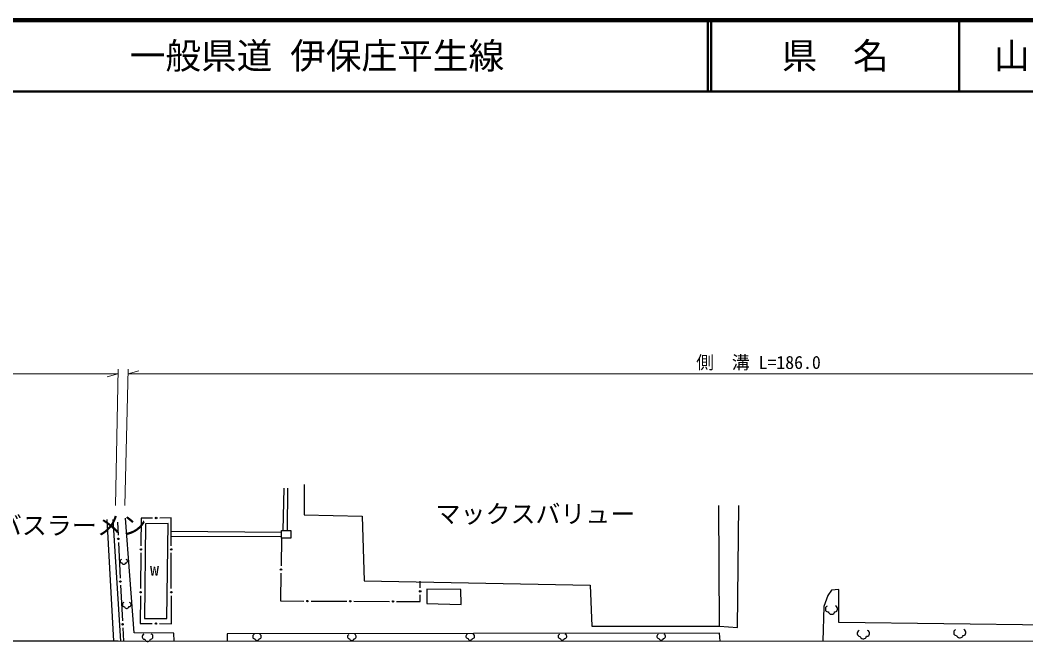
# Model space of a CAD drawing. Units: millimetres, scale not verified. Extents: x 40000 to 680000, y 20000 to 380000.
# Drawn here: x 201375 to 342355, y 292691 to 380000 of the extents above; entities that cross this region are included whole.
import ezdxf
from ezdxf.enums import TextEntityAlignment as Align

# ---------------------------------------------------------------- set-up
doc = ezdxf.new("R2010")
doc.units = ezdxf.units.MM
doc.header["$LTSCALE"] = 1000
for name, color, linetype, lineweight in [('M-BGD', 7, 'Continuous', 25), ('M-STR-HTXT', 7, 'Continuous', 13), ('M-TTL', 2, 'Continuous', 140), ('M-TTL-LINE', 7, 'Continuous', 50)]:
    doc.layers.add(name, color=color, linetype=linetype, lineweight=lineweight)
doc.layers.add('M-TTL-TXT', color=7, linetype='Continuous')
doc.styles.add('ＭＳ ゴシック', font='')
doc.styles.get('ＭＳ ゴシック').set_extended_font_data('MS Gothic')

msp = doc.modelspace()

# ---------------------------------------------------------------- linework, layer by layer
at = {"layer": 'M-BGD'}
for p, q in [((241168, 314918), (241206, 310641)), ((238256, 308442), (238380, 314369)), ((238868, 308442), (238904, 314374)), ((299391, 295013), (299327, 311945)), ((301924, 294861), (302120, 311970)), ((217359, 294108), (216169, 310156)), ((218351, 310176), (218316, 306300)), ((219945, 310190), (218351, 310176)), ((222540, 310213), (220945, 310199)), ((222552, 306298), (222540, 310213)), ((241206, 310641), (249325, 310452)), ((249325, 310452), (249580, 301377)), ((213525, 309996), (214456, 292952)), ((214379, 310004), (215462, 292953)), ((215004, 309621), (215098, 307778)), ((218967, 309396), (218825, 296128)), ((222110, 309424), (218967, 309396)), ((221964, 296108), (222110, 309424)), ((238006, 308166), (222546, 308295)), ((238006, 307556), (222548, 307597)), ((238006, 307383), (237947, 303475)), ((238006, 307383), (238006, 308442)), ((238006, 308442), (239306, 308442)), ((239306, 307383), (238006, 307383)), ((239306, 308442), (239306, 307383)), ((215149, 306779), (215404, 301786)), ((218308, 305300), (218263, 300300)), ((222571, 300298), (222555, 305298)), ((215425, 304266), (215405, 304186)), ((215405, 304186), (215406, 304106)), ((215406, 304106), (215427, 304026)), ((215484, 304347), (215425, 304266)), ((215427, 304026), (215467, 303966)), ((215467, 303966), (215528, 303927)), ((215563, 304387), (215484, 304347)), ((215528, 303927), (215608, 303908)), ((215608, 303908), (215648, 303908)), ((215648, 303908), (215668, 303848)), ((215668, 303848), (215709, 303789)), ((215709, 303789), (215789, 303729)), ((215789, 303729), (215869, 303710)), ((215869, 303710), (215949, 303711)), ((215949, 303711), (216009, 303731)), ((216009, 303731), (216089, 303772)), ((216089, 303772), (216129, 303812)), ((216129, 303812), (216148, 303853)), ((216148, 303853), (216168, 303913)), ((216168, 303913), (216208, 303913)), ((216208, 303913), (216288, 303934)), ((216324, 304354), (216243, 304393)), ((216288, 303934), (216347, 303974)), ((216384, 304275), (216324, 304354)), ((216347, 303974), (216387, 304035)), ((216405, 304195), (216384, 304275)), ((216387, 304035), (216406, 304115)), ((216406, 304115), (216405, 304195)), ((237932, 302475), (237873, 298567)), ((215455, 300787), (215709, 295794)), ((249580, 301377), (281270, 300787)), ((257458, 300414), (257471, 301347)), ((281270, 300787), (281496, 295028)), ((218255, 299300), (218220, 295424)), ((222586, 295383), (222574, 299298)), ((257432, 298481), (257444, 299414)), ((258368, 300232), (258386, 298226)), ((263169, 300189), (258368, 300232)), ((263188, 298095), (263169, 300189)), ((314601, 299347), (314019, 297778)), ((315115, 300096), (314601, 299347)), ((316157, 300180), (315115, 300096)), ((316124, 295563), (316157, 300180)), ((215743, 298195), (215720, 298098)), ((215720, 298098), (215721, 298002)), ((215721, 298002), (215745, 297907)), ((215814, 298291), (215743, 298195)), ((215745, 297907), (215794, 297835)), ((215794, 297835), (215866, 297788)), ((215910, 298340), (215814, 298291)), ((215866, 297788), (215963, 297764)), ((215963, 297764), (216011, 297765)), ((216011, 297765), (216035, 297693)), ((216035, 297693), (216084, 297622)), ((216084, 297622), (216181, 297550)), ((216181, 297550), (216277, 297527)), ((216277, 297527), (216373, 297528)), ((216373, 297528), (216445, 297553)), ((216445, 297553), (216540, 297602)), ((216540, 297602), (216588, 297650)), ((216588, 297650), (216611, 297698)), ((216611, 297698), (216635, 297770)), ((216635, 297770), (216683, 297771)), ((216683, 297771), (216778, 297796)), ((216822, 298300), (216726, 298347)), ((216778, 297796), (216850, 297844)), ((216895, 298205), (216822, 298300)), ((216850, 297844), (216897, 297917)), ((216920, 298109), (216895, 298205)), ((216897, 297917), (216921, 298013)), ((216921, 298013), (216920, 298109)), ((237873, 298567), (241152, 298553)), ((242152, 298548), (247152, 298526)), ((248152, 298522), (253152, 298500)), ((254152, 298496), (257432, 298481)), ((258386, 298226), (263188, 298095)), ((314019, 297778), (313908, 292912)), ((314285, 297649), (314252, 297513)), ((314252, 297513), (314253, 297377)), ((314386, 297786), (314285, 297649)), ((314521, 297855), (314386, 297786)), ((315814, 297799), (315677, 297866)), ((315917, 297664), (315814, 297799)), ((315952, 297528), (315917, 297664)), ((315953, 297392), (315952, 297528)), ((218825, 296128), (221964, 296108)), ((314253, 297377), (314289, 297241)), ((314289, 297241), (314358, 297140)), ((314358, 297140), (314460, 297073)), ((314460, 297073), (314596, 297040)), ((314596, 297040), (314664, 297041)), ((314664, 297041), (314699, 296939)), ((314699, 296939), (314768, 296837)), ((314768, 296837), (314905, 296737)), ((314905, 296737), (315041, 296704)), ((315041, 296704), (315177, 296705)), ((315177, 296705), (315279, 296740)), ((315279, 296740), (315415, 296809)), ((315415, 296809), (315482, 296878)), ((315482, 296878), (315515, 296946)), ((315515, 296946), (315548, 297048)), ((315548, 297048), (315616, 297049)), ((315616, 297049), (315752, 297084)), ((315752, 297084), (315853, 297153)), ((315853, 297153), (315921, 297256)), ((315921, 297256), (315953, 297392)), ((215760, 294795), (215854, 292953)), ((218220, 295424), (219903, 295408)), ((220903, 295399), (222586, 295383)), ((281496, 295028), (299391, 295013)), ((299391, 295013), (301924, 294861)), ((350476, 295124), (316124, 295563)), ((222945, 294070), (217359, 294108)), ((218524, 293738), (218495, 293618)), ((218495, 293618), (218496, 293498)), ((218496, 293498), (218527, 293378)), ((218613, 293859), (218524, 293738)), ((218527, 293378), (218588, 293289)), ((218588, 293289), (218678, 293229)), ((218732, 293920), (218613, 293859)), ((219699, 293209), (219818, 293240)), ((219873, 293870), (219752, 293929)), ((219818, 293240), (219908, 293300)), ((219964, 293751), (219873, 293870)), ((219908, 293300), (219967, 293391)), ((219995, 293631), (219964, 293751)), ((219967, 293391), (219996, 293511)), ((219996, 293511), (219995, 293631)), ((222955, 292950), (222945, 294070)), ((299400, 294053), (230408, 293962)), ((230408, 293962), (230417, 292915)), ((234005, 293705), (233982, 293608)), ((233982, 293608), (233982, 293512)), ((233982, 293512), (234007, 293417)), ((234076, 293801), (234005, 293705)), ((234007, 293417), (234056, 293345)), ((234056, 293345), (234128, 293298)), ((234171, 293850), (234076, 293801)), ((234128, 293298), (234225, 293275)), ((234225, 293275), (234273, 293275)), ((234273, 293275), (234297, 293203)), ((234873, 293208), (234897, 293281)), ((234897, 293281), (234945, 293281)), ((234945, 293281), (235040, 293306)), ((235084, 293810), (234987, 293857)), ((235040, 293306), (235112, 293355)), ((235157, 293715), (235084, 293810)), ((235112, 293355), (235159, 293427)), ((235182, 293619), (235157, 293715)), ((235159, 293427), (235182, 293523)), ((235182, 293523), (235182, 293619)), ((247288, 293697), (247265, 293600)), ((247265, 293600), (247266, 293504)), ((247266, 293504), (247290, 293409)), ((247359, 293793), (247288, 293697)), ((247290, 293409), (247339, 293337)), ((247339, 293337), (247411, 293290)), ((247455, 293842), (247359, 293793)), ((247411, 293290), (247508, 293267)), ((247508, 293267), (247556, 293267)), ((247556, 293267), (247580, 293195)), ((248156, 293200), (248180, 293273)), ((248180, 293273), (248228, 293273)), ((248228, 293273), (248323, 293298)), ((248367, 293802), (248271, 293849)), ((248323, 293298), (248395, 293347)), ((248440, 293707), (248367, 293802)), ((248395, 293347), (248442, 293419)), ((248465, 293611), (248440, 293707)), ((248442, 293419), (248465, 293515)), ((248465, 293515), (248465, 293611)), ((263896, 293738), (263872, 293642)), ((263872, 293642), (263873, 293546)), ((263873, 293546), (263898, 293450)), ((263967, 293835), (263896, 293738)), ((263898, 293450), (263947, 293379)), ((263947, 293379), (264019, 293331)), ((264062, 293884), (263967, 293835)), ((264019, 293331), (264115, 293308)), ((264115, 293308), (264163, 293309)), ((264163, 293309), (264188, 293237)), ((264740, 293194), (264764, 293242)), ((264764, 293242), (264787, 293314)), ((264787, 293314), (264835, 293315)), ((264835, 293315), (264931, 293339)), ((264975, 293844), (264878, 293891)), ((264931, 293339), (265003, 293388)), ((265047, 293749), (264975, 293844)), ((265003, 293388), (265050, 293461)), ((265072, 293653), (265047, 293749)), ((265050, 293461), (265073, 293557)), ((265073, 293557), (265072, 293653)), ((276814, 293738), (276790, 293642)), ((276790, 293642), (276791, 293546)), ((276791, 293546), (276816, 293450)), ((276885, 293835), (276814, 293738)), ((276816, 293450), (276865, 293379)), ((276865, 293379), (276937, 293331)), ((276980, 293884), (276885, 293835)), ((276937, 293331), (277033, 293308)), ((277033, 293308), (277081, 293309)), ((277081, 293309), (277106, 293237)), ((277658, 293194), (277682, 293242)), ((277682, 293242), (277705, 293314)), ((277705, 293314), (277753, 293315)), ((277753, 293315), (277849, 293339)), ((277893, 293844), (277796, 293891)), ((277849, 293339), (277921, 293388)), ((277966, 293749), (277893, 293844)), ((277921, 293388), (277968, 293461)), ((277990, 293653), (277966, 293749)), ((277968, 293461), (277991, 293557)), ((277991, 293557), (277990, 293653)), ((290656, 293740), (290633, 293644)), ((290633, 293644), (290634, 293548)), ((290634, 293548), (290659, 293452)), ((290728, 293837), (290656, 293740)), ((290659, 293452), (290708, 293381)), ((290708, 293381), (290780, 293333)), ((290823, 293886), (290728, 293837)), ((290780, 293333), (290876, 293310)), ((290876, 293310), (290924, 293311)), ((290924, 293311), (290949, 293239)), ((290949, 293239), (290998, 293167)), ((291501, 293196), (291525, 293244)), ((291525, 293244), (291548, 293316)), ((291548, 293316), (291596, 293317)), ((291596, 293317), (291692, 293341)), ((291736, 293846), (291639, 293893)), ((291692, 293341), (291764, 293390)), ((291808, 293751), (291736, 293846)), ((291764, 293390), (291811, 293463)), ((291833, 293655), (291808, 293751)), ((291811, 293463), (291834, 293559)), ((291834, 293559), (291833, 293655)), ((299497, 292920), (299400, 294053)), ((318752, 294215), (318719, 294079)), ((318719, 294079), (318720, 293943)), ((318720, 293943), (318755, 293807)), ((318852, 294352), (318752, 294215)), ((318755, 293807), (318824, 293706)), ((318824, 293706), (318927, 293639)), ((318988, 294421), (318852, 294352)), ((318927, 293639), (319063, 293606)), ((319063, 293606), (319131, 293606)), ((319131, 293606), (319166, 293505)), ((319166, 293505), (319235, 293403)), ((319235, 293403), (319372, 293302)), ((319372, 293302), (319508, 293270)), ((319508, 293270), (319644, 293271)), ((319644, 293271), (319746, 293306)), ((319746, 293306), (319881, 293375)), ((319881, 293375), (319949, 293444)), ((319949, 293444), (319982, 293512)), ((319982, 293512), (320015, 293614)), ((320015, 293614), (320083, 293615)), ((320083, 293615), (320219, 293650)), ((320280, 294365), (320144, 294431)), ((320219, 293650), (320320, 293719)), ((320384, 294230), (320280, 294365)), ((320320, 293719), (320387, 293822)), ((320419, 294094), (320384, 294230)), ((320387, 293822), (320420, 293958)), ((320420, 293958), (320419, 294094)), ((332273, 294335), (332240, 294199)), ((332240, 294199), (332241, 294063)), ((332241, 294063), (332276, 293928)), ((332373, 294472), (332273, 294335)), ((332276, 293928), (332345, 293826)), ((332345, 293826), (332448, 293759)), ((332509, 294542), (332373, 294472)), ((332448, 293759), (332584, 293726)), ((332584, 293726), (332652, 293727)), ((332652, 293727), (332687, 293625)), ((332687, 293625), (332756, 293524)), ((332756, 293524), (332893, 293423)), ((332893, 293423), (333029, 293390)), ((333029, 293390), (333165, 293391)), ((333165, 293391), (333267, 293426)), ((333267, 293426), (333402, 293496)), ((333402, 293496), (333469, 293564)), ((333469, 293564), (333503, 293632)), ((333503, 293632), (333536, 293735)), ((333536, 293735), (333604, 293735)), ((333604, 293735), (333740, 293771)), ((333801, 294485), (333665, 294552)), ((333740, 293771), (333841, 293839)), ((333904, 294350), (333801, 294485)), ((333841, 293839), (333908, 293942)), ((333940, 294214), (333904, 294350)), ((333908, 293942), (333941, 294078)), ((333941, 294078), (333940, 294214)), ((215100, 292953), (68396, 292691)), ((392964, 292880), (215100, 292953)), ((218678, 293229), (218799, 293200)), ((218799, 293200), (218859, 293201)), ((218859, 293201), (218889, 293111)), ((218889, 293111), (218950, 293022)), ((218950, 293022), (219071, 292933)), ((219071, 292933), (219191, 292904)), ((219191, 292904), (219311, 292905)), ((219311, 292905), (219401, 292936)), ((219401, 292936), (219521, 292997)), ((219521, 292997), (219580, 293057)), ((219580, 293057), (219609, 293118)), ((219609, 293118), (219639, 293208)), ((219639, 293208), (219699, 293209)), ((234297, 293203), (234346, 293132)), ((234346, 293132), (234442, 293061)), ((234442, 293061), (234539, 293037)), ((234539, 293037), (234635, 293038)), ((234635, 293038), (234706, 293063)), ((234706, 293063), (234802, 293112)), ((234802, 293112), (234850, 293160)), ((234850, 293160), (234873, 293208)), ((247580, 293195), (247629, 293124)), ((247629, 293124), (247726, 293053)), ((247726, 293053), (247822, 293029)), ((247822, 293029), (247918, 293030)), ((247918, 293030), (247990, 293055)), ((247990, 293055), (248085, 293104)), ((248085, 293104), (248133, 293152)), ((248133, 293152), (248156, 293200)), ((264188, 293237), (264237, 293165)), ((264237, 293165), (264333, 293094)), ((264333, 293094), (264429, 293071)), ((264429, 293071), (264525, 293072)), ((264525, 293072), (264597, 293096)), ((264597, 293096), (264693, 293145)), ((264693, 293145), (264740, 293194)), ((277106, 293237), (277155, 293165)), ((277155, 293165), (277251, 293094)), ((277251, 293094), (277348, 293071)), ((277348, 293071), (277444, 293072)), ((277444, 293072), (277515, 293096)), ((277515, 293096), (277611, 293145)), ((277611, 293145), (277658, 293194)), ((290998, 293167), (291094, 293096)), ((291094, 293096), (291190, 293073)), ((291190, 293073), (291286, 293074)), ((291286, 293074), (291358, 293098)), ((291358, 293098), (291454, 293147)), ((291454, 293147), (291501, 293196))]:
    msp.add_line(p, q, dxfattribs=at)
for centre in [(220445, 310194), (215124, 307279), (218312, 305800), (222553, 305798), (237939, 302975), (215429, 301287), (218259, 299800), (222572, 299798), (257451, 299914), (241652, 298551), (247652, 298524), (253652, 298498), (215735, 295294), (220403, 295404)]:
    msp.add_circle(centre, 100, dxfattribs=at)
at = {"layer": 'M-STR-HTXT'}
for p, q in [((68212, 330397), (215090, 330397)), ((215090, 330397), (213590, 329977)), ((214735, 311962), (215103, 331071)), ((216541, 331079), (216037, 311965)), ((216523, 330397), (218023, 330817)), ((216523, 330397), (395950, 330397))]:
    msp.add_line(p, q, dxfattribs=at)
at = {"layer": 'M-TTL'}
msp.add_line((680000, 380000), (40000, 380000), dxfattribs=at)
at = {"layer": 'M-TTL-LINE'}
for p, q in [((297750, 380000), (297750, 370000)), ((298250, 380000), (298250, 370000)), ((333000, 380000), (333000, 370000)), ((40000, 370000), (680000, 370000))]:
    msp.add_line(p, q, dxfattribs=at)

# ---------------------------------------------------------------- texts
at = {"layer": 'M-BGD', "style": 'ＭＳ ゴシック'}
for s, height, p in [('マックスバリュー', 2566, (259610, 308727)), ('バスラーメン', 2566, (198116, 307101)), ('w', 1833, (219587, 301569))]:
    msp.add_text(s, height=height, dxfattribs=at).set_placement(p, align=Align.BOTTOM_LEFT)
at = {"layer": 'M-STR-HTXT', "style": 'ＭＳ ゴシック'}
msp.add_text('側\u3000溝 L=186.0', height=1833, dxfattribs=at).set_placement((296133, 330546), align=Align.BOTTOM_LEFT)
at = {"layer": 'M-TTL-TXT', "style": 'ＭＳ ゴシック'}
msp.add_text('一般県道 伊保庄平生線', height=3666, dxfattribs=at).set_placement((216734, 375000), align=Align.MIDDLE_LEFT)
for s, p in [('県\u3000名', (315625, 375000)), ('山\u3000口\u3000県', (350375, 375000))]:
    msp.add_text(s, height=3666, dxfattribs=at).set_placement(p, align=Align.MIDDLE_CENTER)

doc.saveas('drawing.dxf')
